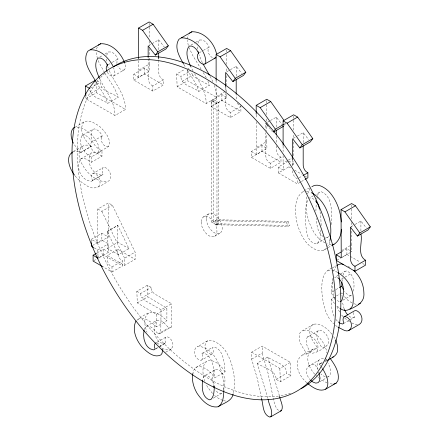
<?xml version="1.0" encoding="UTF-8"?>
<svg xmlns="http://www.w3.org/2000/svg" width="439" height="439" viewBox="0 0 439 439"><rect width="100%" height="100%" fill="white"/><g stroke="black" fill="none" stroke-linecap="round" stroke-linejoin="round"><path stroke-width="0.33" stroke-dasharray="2.19 1.65" d="M144.327 329.376L145.419 326.973C150.39 323.779 155.071 330.973 158.177 333.903L160.789 333.097L161.031 309.808L171.572 303.722L155.84 294.635C153.134 293.23 151.049 290.58 151.225 287.413L147.394 285.202L136.853 291.287L137.281 302.899L156.355 314.329L156.355 326.819L166.897 320.728L166.897 308.244L147.822 296.813L147.394 285.202M160.789 333.097L171.331 327.006L171.572 303.722M223.874 389.7C223.901 378.116 221.047 366.324 214.709 356.539C210.643 351.348 204.431 345.57 197.32 346.799L195.668 347.957C192.683 352.215 195.35 359.075 200.365 360.342L201.693 360.046L212.235 353.955C213.908 352.166 213.2 349.466 212.366 347.447L213.985 346.887C224.071 350.031 224.137 363.234 225.07 371.844L214.528 377.93C211.154 370.461 195.196 359.146 192.88 373.43M315.899 211.055L316.217 203.592M332.542 278.403L332.603 288.165L334.551 299.541M320.936 230.036C320.377 234.563 320.964 240.512 317.013 243.574L315.136 243.722C310.603 242.558 308.03 238.108 307.015 233.833C305.034 222.557 304.024 210.265 307.942 199.333M321.145 225.509L320.739 215.505L319.68 209.946M331.45 224.598C331.352 213.842 333.514 197.155 321.562 191.843L319.839 192.041L315.74 194.406M334.595 298.213L332.334 294.887L331.215 292.319L331.604 285.152L332.773 279.967M342.008 281.668L342.442 277.766M96.547 49.124L97.337 46.803M187.513 38.989L187.892 35.927L188.529 34.824M233.559 392.664C236.006 378.248 233.093 362.823 225.251 350.454C222.205 346.234 218.035 342.859 213.178 340.955C207.115 338.507 202.461 344.813 197.32 346.799M353.719 312.469L353.812 315.339L354.465 317.287L344.505 323.038M316.826 199.152L317.381 196.074M223.643 389.651L224.68 384.827L225.07 378.577C223.424 374.681 220.746 369.627 216.037 369.248L204.492 375.784L203.669 376.75L202.758 379.653M343.024 275.176L344.187 272.125L345.306 271.159L346.678 270.984C354.361 274.145 354.899 284.576 353.302 291.622M329.694 241.593L329.245 243.453L327.483 246.641M306.801 196.913C304.567 209.123 307.854 221.936 314.055 232.538M307.585 193.84L309.956 188.836M333.717 271.335L334.513 268.915L336.186 266.171M106.672 55.303L107.764 52.762L108.587 51.961C112.905 51.001 116.313 55.577 118.036 58.996L117.043 60.335L116.9 63.43M197.863 43.329L198.96 40.789L199.778 39.987C204.102 39.022 207.504 43.598 209.227 47.022L208.234 48.361C207.175 52.225 209.677 56.845 213.469 58.08M317.49 195.454L318.484 193.242L319.839 192.041M325.332 360.995L326.742 358.219M101.398 137.292L102.172 135.942C100.74 132.627 98.018 129.648 94.363 128.874L92.519 129.543L81.972 135.629C77.648 143.558 83.706 153.617 91.438 156.888L101.98 150.797L101.98 156.185L91.438 162.276C88.574 160.542 85.605 157.969 82.027 158.358L80.743 159.017C74.8 166.869 81.605 181.362 91.647 181.197L103.083 174.409C102.188 172.34 101.343 169.542 103.083 167.676L104.328 167.27C109.673 168.691 112.576 176.204 109.108 180.659C101.749 185.198 94.27 191.75 86.055 185.214C81.863 182.684 77.928 179.589 74.959 175.66M92.519 129.543C88.19 137.473 94.248 147.531 101.98 150.797M102.172 135.942L91.63 142.027L90.851 143.377A6.223 3.594 60 0 0 91.696 148.953L92.991 150.879L94.808 152.322L96.607 152.986L97.985 152.657L108.526 146.571C111.972 139.355 104.861 131.568 100.004 126.778C96.355 124.072 92.322 121.471 87.69 121.01C83.075 121.054 79.717 125.077 75.651 126.739M98.566 186.745C102.035 182.289 99.132 174.777 93.787 173.361L92.536 173.762C90.802 175.627 91.647 178.426 92.536 180.495L91.647 181.197M165.596 352.204C169.344 350.552 174.448 347.907 172.681 342.958C171.841 340.181 169.953 337.41 166.985 336.708L165.865 337.108C164.471 338.743 164.96 341.087 165.618 342.93L160.295 346.3M97.985 152.657C101.151 147.092 96.103 140.623 92.865 136.233C88.382 131.612 82.367 126.811 75.568 127.239M101.98 156.185C99.115 154.457 96.146 151.878 92.569 152.267L91.285 152.931C85.342 160.784 92.152 175.276 102.188 175.112M201.693 360.046C203.367 358.251 202.659 355.552 201.825 353.532L212.366 347.447M107.297 72.237L108.669 74.235L110.54 75.717L112.329 76.348L113.723 75.947L114.617 74.668L114.914 72.66L113.624 67.601M113.723 75.947L124.264 69.861L125.159 68.577L125.455 66.569L125.027 63.798M307.706 336.823L306.477 338.579C305.297 343.935 308.397 348.978 311.075 353.362C317.518 352.918 323.713 348.44 328.18 344.16C329.876 338.458 325.853 331.758 320.163 330.265L318.248 330.737L307.706 336.823L309.616 336.356C315.312 337.843 319.334 344.544 317.638 350.245L316.129 352.166M318.248 330.737L317.018 332.493C315.844 337.849 318.939 342.892 321.617 347.276L324.372 347.123L326.676 346.075M326.391 359.76L325.442 358.164L321.6 358.619L308.485 366.159L306.976 368.299L306.477 371.059L306.927 374.204L308.288 377.348L309.934 379.51M319.027 360.073C316.612 362.515 316.623 366.411 318.017 369.375M284.302 125.236L285.493 123.628M83.854 122.009C78.06 130.12 84.936 140.864 91.35 146.385L80.809 152.47L78.01 151.647L73.505 151.592M327.445 377.288L328.619 376.613L330.079 374.851C331.215 370.884 329.799 366.79 328.196 363.157M215.033 369.698C211.988 374.083 212.553 380.212 213.436 385.255M225.07 371.844C221.459 366.093 215.505 359.826 208.135 360.523C200.886 364.392 202.681 374.983 204.848 381.425M213.255 398.178L221.459 393.443L222.595 392.274M136.71 320.366C142.082 316.909 148.097 310.867 155.082 312.771C159.615 314.423 163.527 317.315 166.897 320.728M148.492 313.067C142.84 317.715 144.76 326.331 147.032 332.268M91.35 146.385C81.248 141.21 76.446 152.514 80.43 160.586C84.689 171.27 95.054 181.993 107.149 181.79M317.013 243.574L327.554 237.488L329.014 236.27M331.928 268.174C321.112 271.823 321.441 284.927 322.061 294.251C323.324 304.743 325.59 316.234 333.656 323.735M309.566 188.057C302.46 190.789 296.446 196.167 295.946 204.228C294.426 216.125 297.428 228.362 303.514 238.624A19.508 11.26 60 0 0 310.488 246.509C315.021 250.093 322.451 253.226 326.896 247.706M171.331 327.006L168.719 327.812C165.613 324.887 160.932 317.693 155.96 320.887C153.255 325.776 153.886 331.879 155.84 336.932A7.49 4.324 60 0 0 159.291 341.69L160.883 342.788L163.796 343.77L164.982 343.594M207.861 340.708L206.209 341.871C203.224 346.13 205.891 352.989 210.907 354.257L212.235 353.955M331.9 334.172C327.554 328.806 321.189 323.06 313.759 324.158L311.575 325.458A13.329 7.693 60 0 0 310.258 334.957L311.959 339.232L317.408 347.836C310.296 350.629 297.187 354.503 297.208 364.14C297.208 371.334 301.357 377.77 306.51 382.495M313.183 349.005C303.525 354.361 308.535 367.981 314.79 374.165M342.843 300.254L352.083 294.86M313.759 324.158L301.028 331.544A13.329 7.693 60 0 0 299.716 341.043L301.417 345.317L306.861 353.922L302.636 355.096M99.801 57.037L102.731 55.341M105.069 53.992L108.587 51.961M108.082 64.747L111.594 62.717M112.181 62.376L118.036 58.996M148.733 45.601L158.688 39.856L164.213 46.847M90.253 88.118L100.213 82.373C100.355 91.625 112.565 92.64 118.168 97.326L107.626 103.417C102.194 98.748 90.429 97.908 89.748 89.128M90.928 93.238L101.469 87.152M85.962 98.786L96.503 92.7L125.521 109.454L114.98 115.539L85.962 98.786L85.874 96.767M149.15 64.182L149.348 71.184L138.806 77.269L138.603 70.273L149.15 64.182L149.15 57.372M158.688 60.308C159.533 66.547 156.086 76.265 163.396 79.909L163.396 84.957L152.854 91.043L133.835 80.063L133.835 74.175L144.376 68.083L149.348 71.184M190.992 45.058L195.092 42.693M195.679 42.353L199.778 39.987M133.835 80.063L144.376 73.977L163.396 84.957M199.273 52.768L202.785 50.743M203.372 50.403L209.227 47.022M152.854 91.043L152.854 85.995L163.396 79.909M214.408 85.325L216.367 92.591L216.718 97.48L206.171 103.566L177.153 86.812L176.621 74.032L184.819 69.302M176.621 74.032L180.863 76.485L190.817 70.734M182.119 81.264L192.666 75.179L194.219 76.841L196.376 78.235L209.359 85.353L198.818 91.438C193.215 86.752 181.005 85.737 180.863 76.485M177.153 86.812L187.694 80.727L216.718 97.48M73.554 151.345L82.34 146.269M80.809 152.47L91.35 146.308M226.826 71.749L229.756 70.059M230.338 69.724L236.198 66.338L241.719 73.329M80.743 159.017L91.285 152.931M226.765 94.489L226.853 97.672L216.312 103.758L216.114 96.756L225.481 91.345M237.356 103.198L238.185 104.367L240.901 106.392L240.901 111.446L230.36 117.531L211.34 106.551L211.34 100.657L221.882 94.572L226.853 97.672M92.536 173.762L103.083 167.676M211.34 106.551L221.882 100.465L240.901 111.446M92.536 180.495L103.083 174.409M230.36 117.531L230.36 112.477L240.901 106.392M91.317 241.823L91.317 239.321L97.809 243.069L97.809 209.024L108.351 202.933L112.395 205.271L135.124 252.129L135.124 259.323L124.577 265.408L107.286 255.427C107.05 259.712 107.418 264.969 111.989 266.939L111.989 271.988L103.73 267.219M97.809 209.024L101.853 211.357L112.395 205.271M267.499 122.234L269.842 120.884M270.429 120.544L276.285 117.164L282.233 124.692M284.137 124.105L285.306 123.43M91.317 239.321L101.859 233.235L108.351 236.983L108.351 202.933M107.22 231.441L117.828 225.388L128.962 248.65L118.415 254.735L107.286 248.386L107.22 231.441L118.415 254.735M107.286 231.479L117.828 225.388M266.742 141.495L266.939 148.492L256.398 154.583L256.2 147.581L266.742 141.495L266.742 134.68M276.285 145.797C276.043 150.061 276.455 155.263 280.987 157.217L280.987 162.265L270.446 168.351L251.432 157.371L251.432 151.482L261.973 145.397L266.939 148.492M92.486 245.527L101.859 240.117L108.351 243.87L108.62 252.206L98.66 257.956M97.809 243.069L108.351 236.983M251.432 157.371L261.973 151.285L280.987 162.265M94.27 247.909L97.809 249.956L108.351 243.87M293.23 138.444L296.742 136.414M297.329 136.074L303.184 132.693L308.71 139.684M97.206 252.831L103.648 249.111L108.62 252.206M107.286 248.386L117.828 242.301L128.962 248.65M93.694 260.75L96.618 259.059M98.962 257.704L103.648 254.999L122.53 265.902L122.53 260.854C117.959 258.884 117.592 253.627 117.828 249.341L107.286 255.427M270.446 168.351L270.446 163.303L280.987 157.217M288.286 161.267L278.331 167.012L283.298 170.112L283.1 163.11L287.786 160.405M288.374 160.07L293.06 157.365M124.577 265.408L124.577 258.22L135.124 252.129M111.989 266.939L122.53 260.854M278.331 167.012L278.331 172.906L289.745 166.392M292.083 165.042L293.845 164.027L293.768 161.481M203.471 216.959L208.744 213.914M111.989 271.988L122.53 265.902M218.551 224.208L216.97 225.119L216.97 103.384L211.697 100.339L211.697 222.074L213.277 221.163L218.551 224.208L218.551 102.468L213.277 99.428L213.277 221.163M215.231 220.641L216.811 219.73L288.121 221.448L289.488 225.531L287.907 226.447L216.597 224.724L215.231 220.641L286.541 222.364L288.121 221.448M216.597 224.724L218.178 223.813L289.488 225.531M299.102 177.817L302.619 175.792M278.331 172.906L297.346 183.886L300.863 181.856M301.445 181.516L304.375 179.825M214.655 236.325L219.923 233.279M136.853 291.287L140.683 293.499L151.225 287.413M313.397 195.761L309.297 198.126L311.021 197.929L313.106 198.735L315.125 200.261M140.683 293.499L140.968 295.946L141.835 297.812L152.377 291.726M137.281 302.899L147.822 296.813M156.355 314.329L166.897 308.244M146.445 326.237L156.986 320.152M158.177 333.903L168.719 327.812M350.959 226.798L354.471 224.768M355.058 224.428L360.913 221.047L366.318 227.885M157.08 342.179L165.865 337.108M323.477 250.296L327.576 247.931M328.163 247.591L331.088 245.9M155.664 348.681L159.176 346.651M159.763 346.311L165.618 342.93M155.609 349.005L159.714 346.64M341.624 250.598L351.584 244.847L351.584 230.623M341.646 251.706L346.914 248.666L349.614 250.345M336.96 260.173L346.914 254.428L360.287 262.143M341.822 257.446L350.607 252.37M332.515 267.839L336.614 265.469M338.277 275.22L334.765 277.245L336.137 277.069M340.62 273.865L345.306 271.159M341.399 279.182L344.324 277.492M344.911 277.152L350.766 273.771M195.734 367.602L206.275 361.516M331.215 292.319L335.319 289.949M335.901 289.614L339.418 287.583M334.095 316.201C331.643 310.812 331.247 304.814 331.215 298.975L335.901 296.27M336.488 295.935L340.587 293.565M261.276 397.597L257.468 379.186L251.635 359.14L251.635 352.177L262.182 346.091L290.404 362.389L290.87 375.663L280.329 381.749L276.153 379.34C275.972 369.517 263.197 368.14 257.205 363.119L267.746 357.033C273.738 362.054 286.513 363.432 286.694 373.254L290.87 375.663M251.635 359.14L262.182 353.055L262.182 346.091M251.635 352.177L279.862 368.475L290.404 362.389M306.861 353.999L317.408 347.836M276.153 379.34L286.694 373.254M320.459 365.665L319.373 364.063L322.303 362.373M319.373 364.14L322.303 362.449M324.63 361.983L325.798 361.308M319.833 381.683L326.863 377.628M308.485 366.159L311.059 364.71L314.9 364.249L317.655 369.243M171.451 348.824C168.236 351.024 164.137 349.499 161.047 347.809M204.492 375.784L205.496 375.334C210.199 375.713 212.882 380.767 214.528 384.663M354.465 317.287L352.972 317.924L350.443 317.062L348.292 315.476M81.972 135.629L83.822 134.96C87.471 135.733 90.198 138.713 91.63 142.027M201.825 353.532L203.444 352.972C213.53 356.117 213.595 369.32 214.528 377.93M319.373 364.063L322.874 362.998M124.264 69.861L122.871 70.262L121.082 69.631L119.21 68.149L117.839 66.152M137.945 319.153C144.952 316.585 151.581 322.303 156.355 326.819M303.124 191.777L304.172 191.497M108.526 146.571L107.149 146.9L105.349 146.231L103.533 144.793L102.238 142.867A6.223 3.594 60 0 1 101.398 137.292M221.459 393.443L220.098 393.756L218.523 393.207L215.209 389.991M327.829 270.545L330.567 269.996M327.483 376.827L328.619 376.613M303.217 330.243C315.295 329.59 325.294 341.943 326.978 353.071M325.678 237.636L327.554 237.488M351.041 295.518C348.182 295.782 346.047 293.296 344.417 291.282M332.422 384.081L328.871 383.521M306.395 191.261L310.148 192.041M331.264 244.666L327.291 243.897M357.412 324.844L355.37 324.531L351.869 322.967M331.884 270.243L333.859 270.616L337.152 272.153M223.391 400.604L226.025 401.153M354.092 303.799L356.259 304.331M157.003 342.996L159.878 344.824L161.925 348.495M325.233 376.629L323.565 376.014L320.887 373.962M339.177 301.598L336.62 300.199M222.732 400.472L218.847 398.634L214.589 395.594M351.996 302.915L348.012 300.43L344.028 296.182M327.176 383.017L320.492 379.252M324.964 242.855L321.03 240.424A19.508 11.26 60 0 1 314.055 232.538M187.694 68.254L190.345 69.785M290.602 167.813L288.873 166.82L288.873 164.855M294.635 170.145L301.549 174.135M305.006 176.132L306.735 177.131M97.03 80.535L100.213 82.373M362.609 263.488L364.354 264.492M211.697 222.074L216.97 225.119M117.828 249.341L135.124 259.323M161.031 309.808L145.298 300.726L141.835 297.812M211.34 100.657L216.312 103.758M288.873 160.926L293.845 164.027M133.835 74.175L138.806 77.269M251.432 151.482L256.398 154.583M350.157 250.685L351.776 251.695L351.584 244.847M349.603 321.831L344.631 318.083M335.456 325.398L337.52 326.835M348.242 266.325L350.41 267.85M338.93 307.563L336.225 305.292M230.36 112.477C223.248 108.998 226.37 99.637 225.651 93.562M270.446 163.303C266.769 161.673 265.524 157.65 265.743 153.93L265.743 132.792M152.854 85.995C149.172 84.365 147.932 80.342 148.146 76.622L148.146 58.211M323.389 236.725C317.364 232.868 316.848 224.856 316.195 218.441M319.993 378.852L316.146 375.51M278.546 410.322L276.921 408.967L274.605 404.489L268.009 373.101L262.182 353.055M80.809 152.393L77.747 149.523L73.719 143.772M341.63 315.043L344.198 317.649M212.454 393.393L207.504 387.033L206.138 384.268M335.901 319.455L337.75 321.562M334.606 303.618L331.215 298.975M269.14 127.551L272.537 131.854M320.821 366.17L322.264 368.206M339.577 311.986L336.504 305.785M201.199 69.28L192.93 55.819L189.039 47.725M187.338 70.163C191.514 77.023 196.672 83.575 198.818 91.438M96.514 82.719C100.591 89.375 105.547 95.768 107.626 103.417M342.371 293.85L341.761 292.89L341.888 296.051M203.273 72.572L206.335 77.906M183.985 64.626L185.587 67.343M104.619 72.687L99.055 62.612L97.606 59.117M104.937 73.231C109.503 81.133 115.682 88.393 118.168 97.326M333.684 336.642L335.242 339.298M210.116 76.381L212.904 81.67M193.039 70.981L191.25 67.579M194.592 73.741C199.915 82.955 206.308 92.475 206.171 103.566M101.853 211.357L124.577 258.22M202.335 62.689L199.026 54.754M109.245 70.47C114.683 83.415 125.653 94.654 125.521 109.454M100.059 79.552C105.744 91.153 115.111 101.93 114.98 115.539M191.722 73.083L192.666 75.179M207.91 81.21L209.359 85.353M344.138 308.853L342.277 301.681M286.541 222.364L287.907 226.447M216.811 219.73L218.178 223.813M107.632 66.086L108.23 68.029M267.746 357.033L279.407 395.72M257.205 363.119L268.103 399.216M188.26 45.436L187.365 40.212M97.365 58.535L96.168 52.186M197.501 46.984L197.879 50.222M106.309 58.958L106.688 62.195M292.709 170.793C292.577 174.14 294.24 177.372 297.346 178.832L297.346 183.886M236.297 99.016L236.198 94.978M187.25 69.966L187.694 80.727M96.081 82.614L96.503 92.7M97.979 255.734L97.809 249.956M279.862 368.475L280.329 381.749M226.689 91.943L226.656 87.948M117.762 225.355L117.828 242.301M360.913 221.047L360.913 231.282M351.584 204.892L351.584 208.278M351.584 208.953L351.584 219.791M351.584 222.502L351.584 227.237M346.914 248.666L346.914 254.428M303.184 132.693L303.184 142.922M293.642 116.154L293.642 119.562M293.642 120.242L293.642 131.14M293.642 135.228L293.642 138.631M293.642 142.038L293.642 157.025M292.643 159.917L292.643 167.418M283.1 146.083L283.1 151.532M283.1 155.62L283.1 163.11M276.285 117.164L276.285 127.392M276.285 136.255L276.285 142.39M266.742 100.624L266.742 104.027M266.742 104.707L266.742 114.925M266.742 119.013L266.742 121.74M266.742 126.509L266.742 131.277M265.743 125.296L265.743 129.384M261.973 145.397L261.973 151.285M256.2 114.881L256.2 118.289M256.2 121.696L256.2 147.581M236.198 66.338L236.198 76.567M226.656 49.799L226.656 51.84M226.656 54.568L226.656 64.785M226.656 68.874L226.656 72.276M226.656 75.684L226.656 85.221M225.651 88.107L225.651 90.835M221.882 94.572L221.882 100.465M216.114 80.408L216.114 83.816M216.114 84.497L216.114 96.756M158.688 39.856L158.688 50.079M149.15 23.311L149.15 37.617M149.15 41.025L149.15 45.793M149.15 48.515L149.15 56.691M144.376 68.083L144.376 73.977M138.603 60.736L138.603 70.273M103.648 249.111L103.648 254.999M101.859 233.235L101.859 240.117M91.438 156.888L91.438 162.276M290.591 393.267A186.366 107.599 60 0 1 279.144 395.973M278.452 396.071A186.366 107.599 60 0 1 114.727 278.43A186.366 107.599 60 0 1 98.791 79.657M100.624 77.566A186.366 107.599 60 0 1 106.04 72.27M201.155 222.074A11.184 6.453 60 0 0 213.014 236.83A11.184 6.453 60 0 0 213.014 221.015A11.184 6.453 60 0 0 201.155 222.074M206.429 219.034A11.184 6.453 60 0 0 218.287 233.789A11.184 6.453 60 0 0 218.287 217.974A11.184 6.453 60 0 0 206.429 219.034"/><path stroke-width="0.66" d="M223.852 390.326C223.517 396.016 223.495 403.293 218.183 406.761C209.057 408.413 201.528 400.028 196.963 393.119C193.594 387.22 191.497 380.223 192.88 373.43M343.496 289.795L341.761 286.228L341.97 282.321M214.451 385.914C213.969 390.452 214.38 396.066 210.912 399.528L209.557 399.841C201.731 397.125 201.852 387.033 202.577 380.234M341.328 229.229C341.224 235.952 338.26 242.948 331.675 245.566M144.052 329.98L143.597 335.023L144.019 339.056L145.298 343.018A7.49 4.324 60 0 0 148.75 347.776L150.341 348.879L153.255 349.861L154.44 349.685L155.077 349.016C154.418 347.172 153.93 344.829 155.318 343.194L156.443 342.793M316.278 202.236L316.497 201.002M329.848 240.973C333.316 223.676 327.637 201.561 311.278 192.595M233.18 393.893C232.006 401.35 223.429 403.007 218.183 406.761M135.881 321.172C131.755 330.051 136.309 340.39 142.258 347.298C146.889 351.804 154.04 358.443 160.91 354.91L162.046 353.307L162.43 351.227L162.139 349.043M338.035 327.198L344.829 330.616L346.87 330.929L348.522 330.671L359.064 324.586C364.694 321.425 361.434 311.8 355.809 310.488L354.525 310.812L343.984 316.903C342.376 318.725 343.155 321.348 343.918 323.373L342.431 324.009L339.901 323.148L338.288 321.957M261.414 398.255C263.444 404.445 262.341 414.251 269.678 417.05L270.852 416.754C273.716 411.277 268.701 404.78 268.103 399.216M270.852 416.754L281.394 410.668C283.978 406.273 280.28 400.922 279.599 396.373M190.981 66.98C188.172 60.791 184.473 52.126 189.236 46.073C193.561 45.113 196.963 49.689 198.686 53.108L197.693 54.447C196.573 58.535 199.41 63.364 203.52 64.374L204.914 63.973L205.809 62.689C206.132 50.331 193.851 37.6 181.378 37.836L178.942 39.258C173.696 47.324 179.611 56.861 183.667 64.083M204.914 63.973L215.456 57.888L216.054 57.032M306.96 382.94C312.003 386.935 318.999 392.362 325.656 389.173L327.362 386.803C329.113 380.372 325.776 374.116 322.627 368.711M325.656 389.173L336.203 383.082L337.904 380.717C339.879 372.574 334.809 364.886 330.276 358.559M148.146 57.531L148.146 45.941L155.368 55.084L157.755 51.868L168.296 45.782L153.123 24.244L149.15 21.95L138.603 28.036L138.603 58.689M168.296 45.782L165.915 48.998L155.368 55.084M225.651 87.427L225.651 72.43L232.879 81.572L235.26 78.356L245.802 72.27L230.629 50.732L226.656 48.438L216.114 54.524L216.114 80.408M245.802 72.27L243.42 75.481L232.879 81.572M273.36 131.859L275.346 129.181L283.55 124.446M292.643 159.917L292.643 138.779L299.864 147.927L302.251 144.711L312.793 138.625L297.62 117.087L293.642 114.793L283.1 120.879L283.1 145.402M312.793 138.625L310.406 141.835L299.864 147.927M360.913 234.009C362.894 242.004 356.638 254.977 365.517 260.228L365.517 265.167L354.975 271.253L354.975 266.314C351.304 264.712 350.278 260.815 350.371 257.144L350.371 227.133L357.434 236.078L359.771 232.933L370.313 226.848L355.469 205.781L351.584 203.537L341.037 209.622L341.235 257.781L336.373 254.752L341.059 252.046M370.313 226.848L367.981 229.992L357.434 236.078M339.901 308.255C345.274 312.908 353.384 309.435 353.104 302.18C354.503 290.333 347.803 278.43 337.695 272.41M349.949 309.27C357.763 305.599 364.902 302.092 363.86 292.478C363.64 284.088 359.722 275.961 353.538 270.331M326.386 360.968C330.188 358.35 335.72 356.995 337.289 352.127C338.321 347.968 337.223 343.671 335.555 339.83M337.059 265.485L338.376 264.459L341.114 263.91L343.742 264.41M340.499 301.604L341.542 300.945C344.818 293.636 344.505 282.979 337.761 277.684M348.522 330.671C354.147 327.51 350.887 317.885 345.263 316.574L343.984 316.903M311.822 186.778C317.507 182.629 324.569 187.382 328.833 191.431C336.515 199.635 340.434 210.912 341.339 221.975M124.813 63.227C121.186 53.338 111.983 43.22 100.723 43.724L87.751 51.237C81.577 61.811 91.246 73.115 96.146 82.137M98.292 45.146L100.723 43.724M189.483 33.172L191.92 31.751C204.14 31.421 214.666 43.104 216.652 54.595M138.603 28.036L142.582 30.329L153.123 24.244M85.846 96.097L85.429 86.011L95.384 80.26M181.378 37.836L191.92 31.751M216.114 54.524L220.087 56.818L230.629 50.732M256.2 114.2L256.2 105.344L266.742 99.258L270.72 101.557L283.945 120.33M256.2 105.344L260.173 107.643L270.72 101.557M283.1 120.879L287.079 123.172L297.62 117.087M273.552 132.057L283.506 126.306M103.138 266.879L93.106 261.084L93.106 255.196L96.618 253.166M303.206 175.452L307.887 172.746C304.211 171.117 302.97 167.094 303.184 163.374L303.184 145.649M304.962 179.485L307.887 177.795L307.887 172.746M341.037 209.622L344.928 211.867L355.469 205.781M354.975 266.314L365.517 260.228M339.418 287.583L341.761 286.228M358.575 304.172L360.49 303.179M75.042 127.288L73.308 128.095C69.603 132.298 71.178 138.68 73.401 143.235M72.934 151.85C64.599 156.734 69.977 169.295 74.592 175.188M333.656 384.125L336.203 383.082M332.246 357.264L333.415 356.912M214.067 58.288L215.456 57.888M280.219 410.964L281.394 410.668M332.943 244.457L334.019 244.21M90.182 49.81C100.46 49.173 108.823 57.953 113.191 66.459M85.429 86.011L89.671 88.458M354.975 271.253L336.373 260.514L336.373 254.752M93.677 247.569L91.317 246.208L91.317 242.449M93.106 255.196L98.078 258.297L98.001 256.376M310.346 380.048L313.018 382.1L315.806 383.126L318.077 382.698L319.532 380.937L320.02 378.056L318.884 372.349M347.924 315.054L346.442 313.369L344.39 309.484M315.548 200.777L318.231 204.936L319.565 209.326M265.743 123.249L268.289 126.476M287.079 123.172L302.251 144.711M344.928 211.867L359.771 232.933M260.173 107.643L275.346 129.181M220.087 56.818L235.26 78.356M142.582 30.329L157.755 51.868M209.436 75.195L202.961 63.792M99.79 78.954C96.981 72.764 93.282 64.099 98.045 58.047C102.364 57.086 105.772 61.663 107.495 65.082L106.501 66.421L106.167 68.297L107.083 71.711M198.033 51.517L198.626 53.459M107.039 64.138L107.434 65.433M213.606 385.897L214.117 387.818M276.285 130.12L276.285 134.888M236.198 79.294L236.198 94.292M158.688 52.806L158.688 58.941M114.167 66.267A186.366 107.599 60 0 1 301.961 172.34A186.366 107.599 60 0 1 301.088 388.691M72.007 153.601A186.366 107.599 60 0 0 269.683 399.512A186.366 107.599 60 0 0 269.683 135.942A186.366 107.599 60 0 0 72.007 153.601"/></g></svg>
